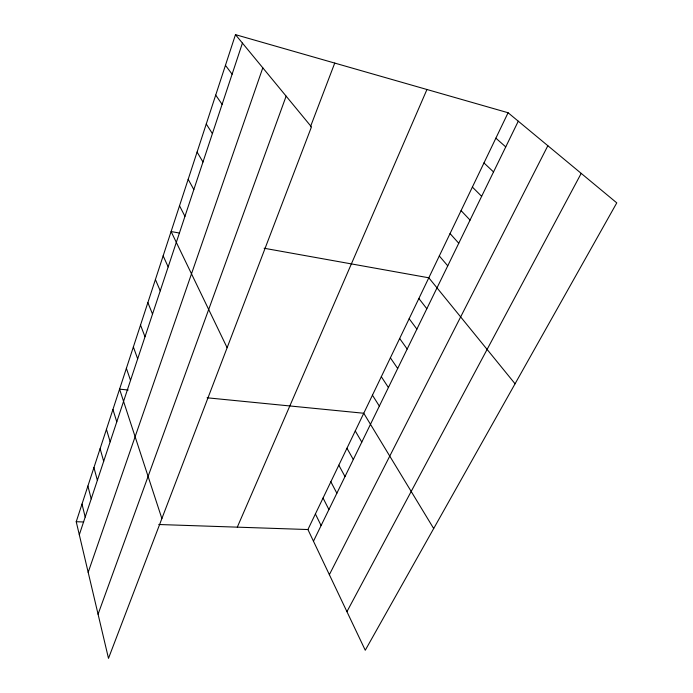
<?xml version="1.0" encoding="UTF-8"?>
<svg xmlns="http://www.w3.org/2000/svg" width="693" height="693" viewBox="0 0 693 693"><rect width="100%" height="100%" fill="white"/><g stroke="black" fill="none" stroke-linecap="round" stroke-linejoin="round"><path stroke-width="1.04" d="M235.473 34.65L311.46 126.906L108.489 658.35L76.23 521.725L235.473 34.65L508.082 112.742L616.77 202.876L365.263 650.251L307.917 529.539L508.082 112.742M79.314 534.762L242.429 43.096M88.176 572.331L262.803 67.827M98.068 614.215L286.131 96.154M310.447 126.784L334.736 63.089M237.301 527.156L426.957 89.501M313.461 541.224L518.277 121.197M329.366 574.688L547.851 145.721M346.933 611.668L581.202 173.38M76.23 521.725L83.671 521.976M158.766 524.506L307.917 529.539M128.179 390.003L119.568 389.154L161.876 518.555M207.086 397.791L363.764 413.253L433.688 528.534M179.478 233.047L171.102 231.549L227.122 347.713M264.12 248.241L428.811 277.798L515.064 383.783M495.867 138.167L505.743 146.899M483.965 162.942L493.529 171.933M472.375 187.084L481.644 196.318M461.07 210.62L470.053 220.088M450.052 233.567L458.757 243.252M439.301 255.96L447.747 265.835M418.867 298.501L426.827 308.74M225.442 65.341L232.112 74.194M409.156 318.728L416.883 329.123M399.662 338.487L407.172 349.038M215.705 95.106L222.106 104.357M390.384 357.813L397.687 368.503M381.315 376.697L388.409 387.526M206.263 124.004L212.396 133.61M372.444 395.175L379.34 406.124M197.089 152.062L202.98 161.997M355.266 430.933L361.798 442.108M346.959 448.241L353.309 459.52M188.175 179.314L193.832 189.57M338.816 465.185L345.001 476.559M330.847 481.782L336.867 493.234M179.522 205.795L184.953 216.346M323.051 498.024L328.906 509.563M315.402 513.946L321.102 525.563M163.15 255.856L168.174 266.918M155.414 279.539L160.239 290.826M147.869 302.598L152.521 314.102M140.523 325.069L144.993 336.763M133.368 346.968L137.673 358.853M126.386 368.329L130.527 380.379M112.924 409.476L116.77 421.838M106.445 429.313L110.152 441.805M100.113 448.674L103.681 461.295M93.936 467.576L97.375 480.318M87.898 486.044L91.207 498.891M81.999 504.088L85.187 517.039"/></g></svg>
